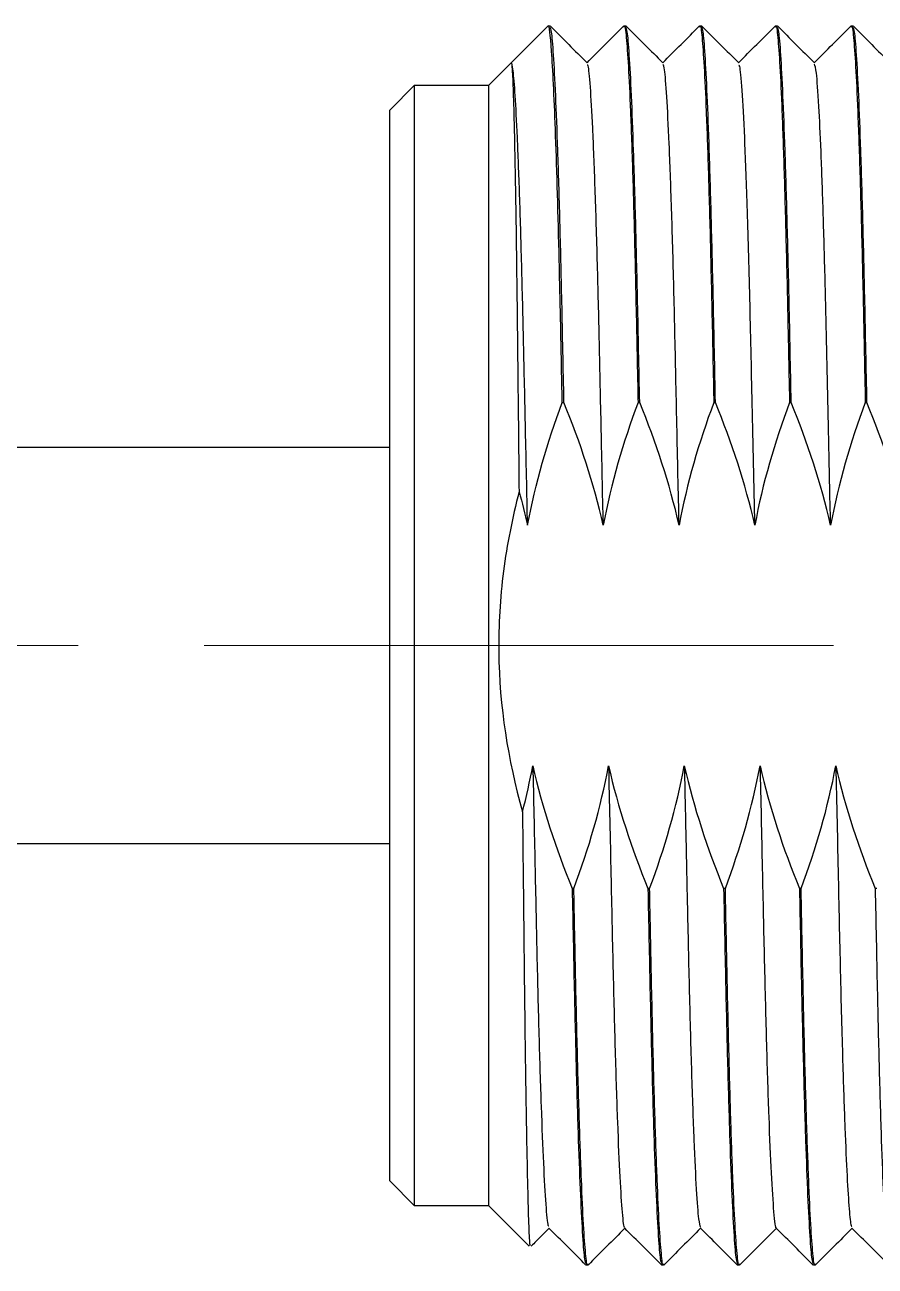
# Model space of a CAD drawing. Extents: x 500 to 100500, y -14500 to 21140.
# Drawn here: x 14851.85 to 14869.01, y -6567.56 to -6542.52 of the extents above; entities that cross this region are included whole.
import ezdxf

# ---------------------------------------------------------------- set-up
doc = ezdxf.new("R2010")
doc.units = 0
doc.linetypes.add('CENTERX2', pattern=[20.32, 12.7, -2.54, 2.54, -2.54])
doc.layers.get('0').update_dxf_attribs({"linetype": 'CONTINUOUS'})

# ---------------------------------------------------------------- blocks, each defined once
blk = doc.blocks.new('Kr2-adsfa2-l065-A$C040E6A72')
for p, q in [((100.323, 25.003), (100.289, 25.003)), ((101.851, 25.003), (101.817, 25.003)), ((103.38, 25.003), (103.346, 25.003)), ((104.908, 25.003), (104.874, 25.003)), ((106.436, 25.003), (106.402, 25.003)), ((107.183, 24.255), (106.436, 25.003)), ((107.636, 23.803), (107.183, 24.255)), ((109.136, 23.803), (107.636, 23.803)), ((107.636, 12.503), (107.636, 23.803)), ((109.636, 23.303), (109.136, 23.803)), ((109.136, 12.503), (109.136, 23.803)), ((109.636, 12.503), (109.636, 23.303)), ((100.041, 17.402), (100.007, 17.402)), ((101.569, 17.402), (101.535, 17.402)), ((103.097, 17.402), (103.064, 17.402)), ((104.626, 17.402), (104.592, 17.402)), ((106.154, 17.402), (106.12, 17.402)), ((134.636, 16.503), (109.636, 16.503)), ((107.636, 1.203), (107.636, 12.503)), ((109.136, 1.203), (109.136, 12.503)), ((109.636, 1.703), (109.636, 12.503)), ((109.636, 8.503), (134.636, 8.503)), ((99.807, 7.604), (99.841, 7.604)), ((101.336, 7.604), (101.369, 7.604)), ((102.864, 7.604), (102.898, 7.604)), ((104.392, 7.604), (104.426, 7.604)), ((105.92, 7.604), (105.954, 7.604)), ((109.136, 1.203), (109.636, 1.703)), ((106.822, 0.389), (107.636, 1.203)), ((107.636, 1.203), (109.136, 1.203)), ((101.053, 0.003), (101.087, 0.003)), ((102.582, 0.003), (102.616, 0.003)), ((104.11, 0.003), (104.144, 0.003)), ((105.638, 0.003), (105.672, 0.003))]:
    blk.add_line(p, q)
at = {"color": 1, "linetype": 'CENTERX2', "lineweight": 0}
blk.add_line((154.021, 12.503), (0, 12.503), dxfattribs=at)
for points, knots in [([(100.285, 25.001), (100.161, 24.876), (99.912, 24.627), (99.662, 24.378), (99.538, 24.253)], [0, 0, 0, 0, 0.500001, 1, 1, 1, 1]), ([(100.007, 17.402), (100.021, 18.092), (100.047, 19.406), (100.088, 21.107), (100.13, 22.517), (100.173, 23.654), (100.216, 24.454), (100.254, 24.92), (100.276, 24.951), (100.285, 24.965)], [0, 0, 0, 0, 0.160139, 0.30466, 0.453373, 0.597899, 0.746615, 0.891147, 1, 1, 1, 1]), ([(100.323, 24.977), (100.321, 24.985), (100.306, 25.041), (100.278, 24.8), (100.236, 24.243), (100.193, 23.313), (100.15, 22.095), (100.108, 20.588), (100.073, 19.007), (100.05, 17.882), (100.041, 17.402)], [0, 0, 0, 0, 0.02438, 0.166747, 0.313242, 0.455609, 0.602104, 0.74448, 0.890986, 1, 1, 1, 1]), ([(101.07, 24.258), (100.947, 24.381), (100.699, 24.629), (100.451, 24.876), (100.327, 25.001)], [0, 0, 0, 0, 0.497255, 1, 1, 1, 1]), ([(101.814, 25.001), (101.689, 24.876), (101.44, 24.627), (101.191, 24.378), (101.066, 24.253)], [0, 0, 0, 0, 0.500001, 1, 1, 1, 1]), ([(101.535, 17.402), (101.549, 18.092), (101.575, 19.406), (101.616, 21.107), (101.658, 22.517), (101.702, 23.654), (101.744, 24.454), (101.782, 24.92), (101.804, 24.951), (101.813, 24.965)], [0, 0, 0, 0, 0.160139, 0.30466, 0.453373, 0.597899, 0.746615, 0.891147, 1, 1, 1, 1]), ([(101.851, 24.977), (101.849, 24.985), (101.834, 25.041), (101.806, 24.8), (101.764, 24.243), (101.721, 23.313), (101.679, 22.095), (101.637, 20.588), (101.601, 19.007), (101.579, 17.882), (101.569, 17.402)], [0, 0, 0, 0, 0.02438, 0.166747, 0.313242, 0.455609, 0.602104, 0.74448, 0.890986, 1, 1, 1, 1]), ([(102.599, 24.258), (102.475, 24.381), (102.228, 24.629), (101.98, 24.876), (101.855, 25.001)], [0, 0, 0, 0, 0.497255, 1, 1, 1, 1]), ([(103.342, 25.001), (103.217, 24.876), (102.968, 24.627), (102.719, 24.378), (102.594, 24.253)], [0, 0, 0, 0, 0.500001, 1, 1, 1, 1]), ([(103.064, 17.402), (103.077, 18.092), (103.104, 19.406), (103.145, 21.107), (103.187, 22.517), (103.23, 23.654), (103.272, 24.454), (103.31, 24.92), (103.332, 24.951), (103.342, 24.965)], [0, 0, 0, 0, 0.160139, 0.30466, 0.453373, 0.597899, 0.746615, 0.891147, 1, 1, 1, 1]), ([(103.38, 24.977), (103.378, 24.985), (103.363, 25.041), (103.335, 24.8), (103.293, 24.243), (103.25, 23.313), (103.207, 22.095), (103.165, 20.588), (103.13, 19.007), (103.107, 17.882), (103.097, 17.402)], [0, 0, 0, 0, 0.02438, 0.166747, 0.313242, 0.455609, 0.602104, 0.74448, 0.890986, 1, 1, 1, 1]), ([(104.127, 24.258), (104.004, 24.381), (103.756, 24.629), (103.508, 24.876), (103.383, 25.001)], [0, 0, 0, 0, 0.497255, 1, 1, 1, 1]), ([(104.87, 25.001), (104.746, 24.876), (104.497, 24.627), (104.247, 24.378), (104.123, 24.253)], [0, 0, 0, 0, 0.500001, 1, 1, 1, 1]), ([(104.592, 17.402), (104.606, 18.092), (104.632, 19.406), (104.673, 21.107), (104.715, 22.517), (104.758, 23.654), (104.801, 24.454), (104.839, 24.92), (104.861, 24.951), (104.87, 24.965)], [0, 0, 0, 0, 0.160139, 0.30466, 0.453373, 0.597899, 0.746615, 0.891147, 1, 1, 1, 1]), ([(104.908, 24.977), (104.906, 24.985), (104.891, 25.041), (104.863, 24.8), (104.821, 24.243), (104.778, 23.313), (104.735, 22.095), (104.693, 20.588), (104.658, 19.007), (104.635, 17.882), (104.626, 17.402)], [0, 0, 0, 0, 0.02438, 0.166747, 0.313242, 0.455609, 0.602104, 0.74448, 0.890986, 1, 1, 1, 1]), ([(105.655, 24.258), (105.532, 24.381), (105.284, 24.629), (105.036, 24.876), (104.912, 25.001)], [0, 0, 0, 0, 0.497255, 1, 1, 1, 1]), ([(106.399, 25.001), (106.274, 24.876), (106.025, 24.627), (105.776, 24.378), (105.651, 24.253)], [0, 0, 0, 0, 0.500001, 1, 1, 1, 1]), ([(106.12, 17.402), (106.127, 17.75), (106.141, 18.448), (106.167, 19.698), (106.201, 21.109), (106.243, 22.516), (106.287, 23.654), (106.329, 24.454), (106.367, 24.92), (106.389, 24.951), (106.398, 24.965)], [0, 0, 0, 0, 0.0798, 0.160282, 0.304779, 0.453466, 0.597967, 0.746658, 0.891166, 1, 1, 1, 1]), ([(106.154, 17.402), (106.16, 17.678), (106.165, 17.947), (106.176, 18.472), (106.181, 18.726), (106.197, 19.478), (106.208, 19.967), (106.242, 21.37), (106.267, 22.216), (106.318, 23.599), (106.344, 24.135), (106.393, 24.836), (106.416, 25.003), (106.436, 25.003)], [0, 0, 0, 0, 0.0625, 0.0625, 0.125, 0.125, 0.25, 0.25, 0.5, 0.5, 0.75, 0.75, 1, 1, 1, 1]), ([(100.741, 14.927), (100.754, 15.52), (100.779, 16.69), (100.815, 18.353), (100.85, 19.912), (100.891, 21.324), (100.934, 22.516), (100.98, 23.475), (101.025, 24.116), (101.053, 24.194), (101.066, 24.231)], [0, 0, 0, 0, 0.11616, 0.229086, 0.348819, 0.47225, 0.597811, 0.723748, 0.872789, 1, 1, 1, 1]), ([(102.269, 14.927), (102.287, 15.751), (102.322, 17.374), (102.369, 19.567), (102.421, 21.398), (102.474, 22.818), (102.525, 23.75), (102.566, 24.216), (102.587, 24.203), (102.594, 24.199)], [0, 0, 0, 0, 0.161927, 0.319098, 0.481416, 0.632311, 0.783041, 0.930585, 1, 1, 1, 1]), ([(103.797, 14.927), (103.805, 15.264), (103.827, 16.299), (103.863, 17.945), (103.903, 19.769), (103.949, 21.367), (103.997, 22.683), (104.045, 23.621), (104.088, 24.159), (104.112, 24.201), (104.123, 24.219)], [0, 0, 0, 0, 0.065771, 0.202236, 0.336437, 0.475126, 0.616455, 0.757923, 0.897018, 1, 1, 1, 1]), ([(105.326, 14.927), (105.34, 15.578), (105.368, 16.859), (105.405, 18.634), (105.445, 20.293), (105.491, 21.778), (105.539, 22.997), (105.587, 23.814), (105.624, 24.221), (105.645, 24.21), (105.651, 24.206)], [0, 0, 0, 0, 0.127599, 0.25124, 0.376023, 0.515731, 0.657376, 0.798426, 0.936412, 1, 1, 1, 1]), ([(106.854, 14.927), (106.868, 15.59), (106.882, 16.235), (106.902, 17.156), (106.909, 17.456), (106.921, 18.037), (106.927, 18.316), (106.946, 19.141), (106.959, 19.675), (106.986, 20.684), (107, 21.158), (107.029, 22.022), (107.044, 22.41), (107.074, 23.082), (107.089, 23.365), (107.118, 23.816), (107.132, 23.983), (107.159, 24.203), (107.171, 24.255), (107.183, 24.255)], [0, 0, 0, 0, 0.125, 0.125, 0.1875, 0.1875, 0.25, 0.25, 0.375, 0.375, 0.5, 0.5, 0.625, 0.625, 0.75, 0.75, 0.875, 0.875, 1, 1, 1, 1]), ([(107.183, 24.255), (107.177, 24.262), (107.171, 24.214), (107.161, 24.064), (107.158, 24.001), (107.151, 23.849), (107.148, 23.761), (107.138, 23.46), (107.131, 23.21), (107.12, 22.761), (107.117, 22.599), (107.11, 22.253), (107.106, 22.07), (107.096, 21.492), (107.089, 21.066), (107.079, 20.366), (107.076, 20.122), (107.07, 19.619), (107.066, 19.36), (107.057, 18.565), (107.051, 18.008), (107.039, 16.841), (107.032, 16.229), (107.026, 15.603)], [0, 0, 0, 0, 0.125, 0.125, 0.1875, 0.1875, 0.25, 0.25, 0.375, 0.375, 0.4375, 0.4375, 0.5, 0.5, 0.625, 0.625, 0.6875, 0.6875, 0.75, 0.75, 0.875, 0.875, 1, 1, 1, 1]), ([(107.026, 15.603), (107.164, 15.073), (107.27, 14.539), (107.409, 13.461), (107.442, 12.916), (107.423, 11.274), (107.252, 10.202), (106.957, 9.148)], [0, 0, 0, 0, 0.25, 0.25, 0.5, 0.5, 1, 1, 1, 1]), ([(100.636, 10.078), (100.619, 9.315), (100.586, 7.811), (100.543, 5.76), (100.497, 4.065), (100.452, 2.734), (100.409, 1.755), (100.367, 1.105), (100.334, 0.78), (100.316, 0.787), (100.31, 0.789)], [0, 0, 0, 0, 0.149987, 0.295261, 0.444432, 0.569702, 0.695746, 0.820775, 0.94308, 1, 1, 1, 1]), ([(102.164, 10.078), (102.149, 9.377), (102.119, 7.997), (102.079, 6.098), (102.035, 4.394), (101.989, 2.942), (101.939, 1.774), (101.89, 1.04), (101.857, 0.715), (101.84, 0.77), (101.838, 0.776)], [0, 0, 0, 0, 0.137622, 0.270838, 0.406482, 0.545858, 0.686621, 0.836513, 0.982212, 1, 1, 1, 1]), ([(103.692, 10.078), (103.682, 9.6), (103.661, 8.654), (103.628, 7.103), (103.592, 5.457), (103.547, 3.828), (103.499, 2.472), (103.451, 1.481), (103.406, 0.878), (103.379, 0.804), (103.367, 0.771)], [0, 0, 0, 0, 0.093549, 0.185162, 0.319083, 0.457251, 0.598361, 0.739937, 0.879452, 1, 1, 1, 1]), ([(105.221, 10.078), (105.204, 9.334), (105.173, 7.908), (105.132, 5.971), (105.088, 4.272), (105.041, 2.832), (104.993, 1.716), (104.946, 1.031), (104.914, 0.729), (104.897, 0.773), (104.895, 0.78)], [0, 0, 0, 0, 0.146062, 0.280091, 0.417043, 0.557608, 0.699369, 0.839785, 0.976455, 1, 1, 1, 1]), ([(106.749, 10.078), (106.734, 9.404), (106.705, 8.078), (106.667, 6.245), (106.626, 4.59), (106.581, 3.158), (106.534, 1.987), (106.487, 1.186), (106.45, 0.782), (106.43, 0.795), (106.424, 0.799)], [0, 0, 0, 0, 0.13221, 0.260233, 0.390003, 0.523455, 0.658546, 0.79958, 0.937532, 1, 1, 1, 1]), ([(106.957, 9.148), (106.953, 8.782), (106.945, 8.048), (106.931, 6.737), (106.915, 5.247), (106.895, 3.72), (106.873, 2.426), (106.852, 1.42), (106.831, 0.736), (106.814, 0.39), (106.804, 0.405), (106.801, 0.409)], [0, 0, 0, 0, 0.0739945, 0.1486824, 0.2776827, 0.410416, 0.5395574, 0.6724319, 0.8017706, 0.9348602, 1, 1, 1, 1]), ([(99.841, 7.604), (99.834, 7.256), (99.82, 6.557), (99.794, 5.307), (99.76, 3.896), (99.718, 2.489), (99.675, 1.352), (99.632, 0.552), (99.594, 0.086), (99.572, 0.054), (99.563, 0.04)], [0, 0, 0, 0, 0.0798, 0.160282, 0.304779, 0.453466, 0.597967, 0.746658, 0.891166, 1, 1, 1, 1]), ([(101.053, 0.028), (101.055, 0.02), (101.07, -0.035), (101.098, 0.206), (101.14, 0.762), (101.183, 1.692), (101.226, 2.911), (101.268, 4.416), (101.299, 5.787), (101.321, 6.877), (101.331, 7.361), (101.336, 7.604)], [0, 0, 0, 0, 0.024379, 0.166738, 0.313225, 0.455584, 0.602071, 0.744439, 0.890937, 0.945358, 1, 1, 1, 1]), ([(101.369, 7.604), (101.362, 7.256), (101.348, 6.557), (101.322, 5.307), (101.288, 3.896), (101.246, 2.489), (101.203, 1.352), (101.16, 0.552), (101.122, 0.086), (101.101, 0.054), (101.091, 0.04)], [0, 0, 0, 0, 0.0798001, 0.1602816, 0.3047788, 0.4534662, 0.5979669, 0.7466577, 0.8911657, 1, 1, 1, 1]), ([(102.582, 0.028), (102.584, 0.02), (102.598, -0.035), (102.627, 0.206), (102.668, 0.762), (102.712, 1.692), (102.754, 2.911), (102.796, 4.416), (102.827, 5.787), (102.849, 6.877), (102.859, 7.361), (102.864, 7.604)], [0, 0, 0, 0, 0.024379, 0.166738, 0.313225, 0.455584, 0.602071, 0.744439, 0.890937, 0.945358, 1, 1, 1, 1]), ([(102.898, 7.604), (102.891, 7.256), (102.876, 6.557), (102.851, 5.307), (102.816, 3.896), (102.775, 2.489), (102.731, 1.352), (102.689, 0.552), (102.651, 0.086), (102.629, 0.054), (102.62, 0.04)], [0, 0, 0, 0, 0.0798, 0.160282, 0.304779, 0.453466, 0.597967, 0.746658, 0.891166, 1, 1, 1, 1]), ([(104.11, 0.028), (104.112, 0.02), (104.127, -0.035), (104.155, 0.206), (104.197, 0.762), (104.24, 1.692), (104.283, 2.911), (104.325, 4.416), (104.355, 5.787), (104.377, 6.877), (104.387, 7.361), (104.392, 7.604)], [0, 0, 0, 0, 0.024379, 0.166738, 0.313225, 0.455584, 0.602071, 0.744439, 0.890937, 0.945358, 1, 1, 1, 1]), ([(104.426, 7.604), (104.419, 7.256), (104.405, 6.557), (104.379, 5.307), (104.345, 3.896), (104.303, 2.489), (104.26, 1.352), (104.217, 0.552), (104.179, 0.086), (104.157, 0.054), (104.148, 0.04)], [0, 0, 0, 0, 0.0798, 0.160282, 0.304779, 0.453466, 0.597967, 0.746658, 0.891166, 1, 1, 1, 1]), ([(105.638, 0.028), (105.64, 0.02), (105.655, -0.035), (105.683, 0.206), (105.725, 0.762), (105.768, 1.692), (105.811, 2.911), (105.853, 4.416), (105.884, 5.787), (105.906, 6.877), (105.916, 7.361), (105.92, 7.604)], [0, 0, 0, 0, 0.024379, 0.166738, 0.313225, 0.455584, 0.602071, 0.744439, 0.890937, 0.945358, 1, 1, 1, 1]), ([(105.954, 7.604), (105.94, 6.913), (105.914, 5.599), (105.873, 3.898), (105.831, 2.489), (105.788, 1.352), (105.745, 0.552), (105.707, 0.086), (105.686, 0.054), (105.676, 0.04)], [0, 0, 0, 0, 0.160139, 0.30466, 0.453373, 0.597899, 0.746615, 0.891147, 1, 1, 1, 1]), ([(99.563, 0.005), (99.687, 0.129), (99.936, 0.378), (100.186, 0.627), (100.31, 0.752)], [0, 0, 0, 0, 0.500001, 1, 1, 1, 1]), ([(101.091, 0.005), (101.216, 0.129), (101.465, 0.378), (101.714, 0.627), (101.838, 0.752)], [0, 0, 0, 0, 0.500001, 1, 1, 1, 1]), ([(102.619, 0.005), (102.744, 0.129), (102.993, 0.378), (103.242, 0.627), (103.367, 0.752)], [0, 0, 0, 0, 0.500001, 1, 1, 1, 1]), ([(104.148, 0.005), (104.272, 0.129), (104.521, 0.378), (104.77, 0.627), (104.895, 0.752)], [0, 0, 0, 0, 0.500001, 1, 1, 1, 1]), ([(105.676, 0.005), (105.8, 0.129), (106.05, 0.378), (106.299, 0.627), (106.423, 0.752)], [0, 0, 0, 0, 0.500001, 1, 1, 1, 1]), ([(100.306, 0.748), (100.429, 0.625), (100.677, 0.377), (100.925, 0.129), (101.05, 0.005)], [0, 0, 0, 0, 0.497255, 1, 1, 1, 1]), ([(101.834, 0.748), (101.958, 0.625), (102.205, 0.377), (102.453, 0.129), (102.578, 0.005)], [0, 0, 0, 0, 0.497255, 1, 1, 1, 1]), ([(103.363, 0.748), (103.486, 0.625), (103.734, 0.377), (103.982, 0.129), (104.106, 0.005)], [0, 0, 0, 0, 0.497255, 1, 1, 1, 1]), ([(104.891, 0.748), (105.014, 0.625), (105.262, 0.377), (105.51, 0.129), (105.634, 0.005)], [0, 0, 0, 0, 0.497255, 1, 1, 1, 1]), ([(106.419, 0.748), (106.507, 0.661), (106.627, 0.541), (106.747, 0.42), (106.78, 0.388)], [0, 0, 0, 0, 0.726423, 1, 1, 1, 1])]:
    blk.add_open_spline(points, degree=3, knots=knots)
for points in [[(99.212, 14.927), (99.405, 15.773), (99.678, 16.599), (100.007, 17.402)], [(100.041, 17.402), (100.342, 16.598), (100.584, 15.771), (100.741, 14.927)], [(100.741, 14.927), (100.933, 15.773), (101.207, 16.599), (101.535, 17.402)], [(101.569, 17.402), (101.87, 16.598), (102.112, 15.771), (102.269, 14.927)], [(102.269, 14.927), (102.461, 15.773), (102.735, 16.599), (103.064, 17.402)], [(103.097, 17.402), (103.399, 16.598), (103.641, 15.771), (103.797, 14.927)], [(103.797, 14.927), (103.989, 15.773), (104.263, 16.599), (104.592, 17.402)], [(104.626, 17.402), (104.927, 16.598), (105.169, 15.771), (105.326, 14.927)], [(105.326, 14.927), (105.518, 15.773), (105.792, 16.599), (106.12, 17.402)], [(106.854, 14.927), (106.697, 15.771), (106.455, 16.598), (106.154, 17.402)], [(107.026, 15.603), (106.963, 15.379), (106.905, 15.154), (106.854, 14.927)], [(100.636, 10.078), (100.444, 9.232), (100.17, 8.407), (99.841, 7.604)], [(101.336, 7.604), (101.034, 8.408), (100.792, 9.234), (100.636, 10.078)], [(102.164, 10.078), (101.972, 9.232), (101.698, 8.407), (101.369, 7.604)], [(102.864, 7.604), (102.563, 8.408), (102.321, 9.234), (102.164, 10.078)], [(103.692, 10.078), (103.5, 9.232), (103.226, 8.407), (102.898, 7.604)], [(104.392, 7.604), (104.091, 8.408), (103.849, 9.234), (103.692, 10.078)], [(105.221, 10.078), (105.028, 9.232), (104.755, 8.407), (104.426, 7.604)], [(105.92, 7.604), (105.619, 8.408), (105.377, 9.234), (105.221, 10.078)], [(106.749, 10.078), (106.557, 9.232), (106.283, 8.407), (105.954, 7.604)], [(106.957, 9.148), (106.877, 9.455), (106.807, 9.766), (106.749, 10.078)]]:
    blk.add_open_spline(points, degree=3)

msp = doc.modelspace()

# ---------------------------------------------------------------- block references
at = {"xscale": -1}
msp.add_blockref('Kr2-adsfa2-l065-A$C040E6A72', (14968.848, -6567.541, -118.581), dxfattribs=at)

doc.saveas('drawing.dxf')
